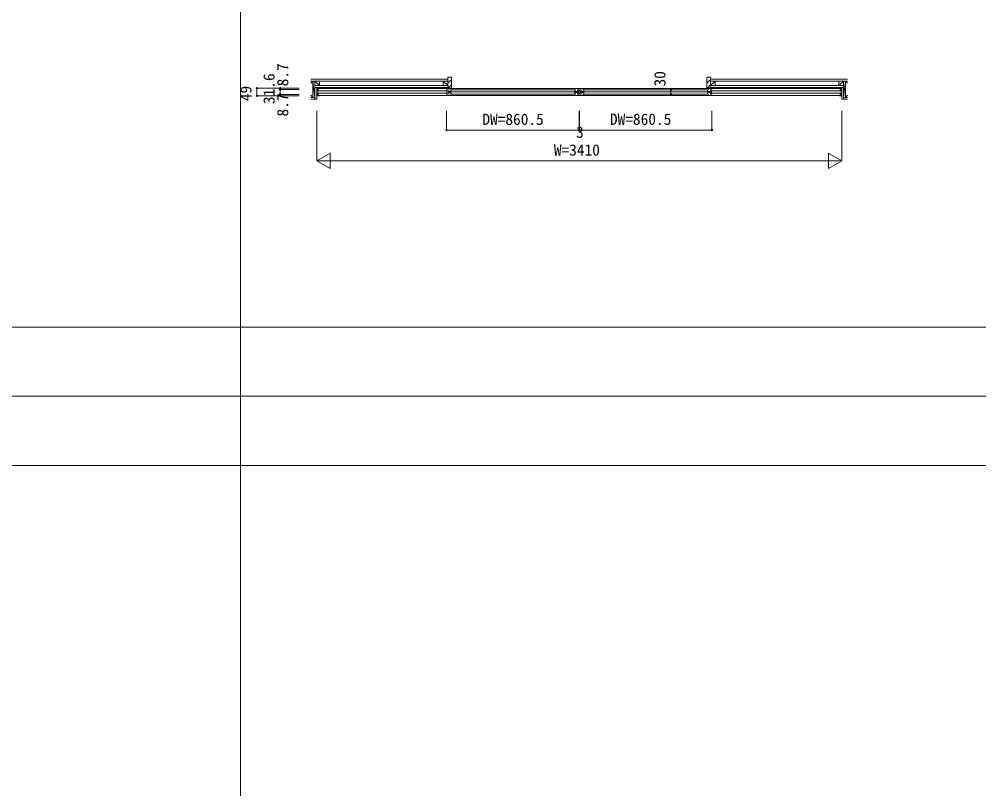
# Model space of a CAD drawing. Units: millimetres, scale not verified. Extents: x -21026 to 6475, y -14850 to 5150.
# Drawn here: x -6263 to -29, y -4850 to 150 of the extents above; entities that cross this region are included whole.
import ezdxf
from ezdxf.enums import TextEntityAlignment as Align

# ---------------------------------------------------------------- set-up
doc = ezdxf.new("R2010")
doc.units = ezdxf.units.MM
doc.header["$LTSCALE"] = 50
for name, color, linetype, lineweight in [('0-1_YKK_F1', 7, 'Continuous', 9), ('0-2_YKK_N1', 2, 'Continuous', 9), ('0-3_YKK_Z1', 7, 'Continuous', 9), ('0-5_YKK_B1', 4, 'Continuous', 9), ('0-7_YKK_B2', 5, 'Continuous', 9)]:
    doc.layers.add(name, color=color, linetype=linetype, lineweight=lineweight)
doc.styles.add('ＭＳ ゴシック', font='')
doc.styles.get('ＭＳ ゴシック').set_extended_font_data('MS Gothic')

msp = doc.modelspace()

# ---------------------------------------------------------------- linework, layer by layer
at = {"layer": '0-1_YKK_F1'}
for p, q in [((-4825, -14850), (-4825, 4650)), ((-21025, -1850), (5975, -1850)), ((-21025, -2300), (5975, -2300)), ((-21025, -2750), (5975, -2750))]:
    msp.add_line(p, q, dxfattribs=at)
at = {"layer": '0-2_YKK_N1'}
for p, q in [((-4443.48, -298.5), (-4718.48, -298.5)), ((-4568.48, -307.2), (-4568.48, -338.8)), ((-1904.36, -308), (-2029.36, -308)), ((-4443.48, -338.8), (-4568.48, -338.8)), ((-4568.48, -347.5), (-4568.48, -338.8)), ((-4330, -445.5), (-4330, -770.5)), ((-3487, -445.5), (-3487, -570.5)), ((-2626.5, -445.5), (-2626.5, -570.5)), ((-2623.5, -445.5), (-2623.5, -570.5)), ((-1763, -445.5), (-1763, -570.5)), ((-2626.5, -570.5), (-3487, -570.5)), ((-2626.5, -570.5), (-2623.5, -570.5)), ((-2623.5, -570.5), (-1763, -570.5)), ((-4243.4, -720.5), (-4243.4, -820.5)), ((-1006.6, -720.5), (-1006.6, -820.5)), ((-4330, -770.5), (-920, -770.5)), ((-920, -770.5), (-1006.6, -820.5))]:
    msp.add_line(p, q, dxfattribs=at)
for points in [[(-4443.48, -347.5), (-4718.48, -347.5), (-4718.48, -298.5)], [(-4443.48, -307.2), (-4568.48, -307.2), (-4568.48, -298.5)], [(-1904.36, -338), (-2029.36, -338), (-2029.36, -308)], [(-920, -445.5), (-920, -770.5), (-1006.6, -720.5)], [(-4243.4, -720.5), (-4330, -770.5), (-4243.4, -820.5)]]:
    msp.add_lwpolyline(points, dxfattribs=at)
for centre in [(-4718.48, -298.5), (-4568.48, -298.5), (-4568.48, -307.2), (-2029.36, -308), (-4718.48, -347.5), (-4568.48, -338.8), (-4568.48, -347.5), (-2029.36, -338), (-3487, -570.5), (-2626.5, -570.5), (-2623.5, -570.5), (-1763, -570.5)]:
    msp.add_circle(centre, 5, dxfattribs=at)
at = {"layer": '0-3_YKK_Z1'}
for p, q in [((-4368.48, -240.5), (-3478.5, -240.5)), ((-881.52, -240.5), (-1771.5, -240.5)), ((-4368.48, -253), (-3478.5, -253)), ((-4355, -253), (-4368.48, -266.48)), ((-4355, -253), (-4368.48, -253)), ((-4355, -253), (-4342.5, -253)), ((-4355, -358), (-4355, -253)), ((-4355, -358), (-4355, -253)), ((-4342.5, -253), (-4342.5, -370.5)), ((-4342.5, -253), (-4312.5, -253)), ((-4342.5, -281), (-3475.5, -281)), ((-4342.5, -293.5), (-3475.5, -293.5)), ((-4342.5, -293.5), (-4342.5, -370.5)), ((-4312.5, -253), (-4312.5, -281)), ((-3508.5, -253), (-3478.5, -253)), ((-3478.5, -253), (-3478.5, -281)), ((-907.5, -281), (-1774.5, -281)), ((-907.5, -293.5), (-1774.5, -293.5)), ((-881.52, -253), (-1771.5, -253)), ((-1771.5, -253), (-1771.5, -281)), ((-1741.5, -253), (-1771.5, -253)), ((-937.5, -253), (-937.5, -281)), ((-907.5, -253), (-937.5, -253)), ((-920, -293.5), (-920, -370.5)), ((-907.5, -253), (-907.5, -370.5)), ((-895, -253), (-907.5, -253)), ((-895, -253), (-881.52, -266.48)), ((-895, -253), (-881.52, -253)), ((-895, -358), (-895, -253)), ((-4368.48, -344.52), (-4355, -358)), ((-4368.48, -358), (-4342.5, -358)), ((-4368.48, -358), (-4355, -358)), ((-4368.48, -370.5), (-4342.5, -370.5)), ((-4330, -370.5), (-4342.5, -370.5)), ((-907.5, -370.5), (-920, -370.5)), ((-881.52, -358), (-907.5, -358)), ((-881.52, -370.5), (-907.5, -370.5)), ((-881.52, -344.52), (-895, -358)), ((-881.52, -358), (-895, -358))]:
    msp.add_line(p, q, dxfattribs=at)
for points in [[(-4355, -253), (-4342.5, -358), (-4355, -358)], [(-4342.5, -293.5), (-4330, -293.5), (-4330, -370.5)], [(-920, -293.5), (-907.5, -293.5), (-907.5, -370.5)]]:
    msp.add_lwpolyline(points, dxfattribs=at)
for points in [[(-4342.5, -281), (-4342.5, -253), (-4312.5, -281)], [(-3508.5, -281), (-3508.5, -253), (-3478.5, -281)], [(-1741.5, -281), (-1741.5, -253), (-1771.5, -281)], [(-907.5, -281), (-907.5, -253), (-937.5, -281)], [(-895, -358), (-895, -253), (-907.5, -358)]]:
    msp.add_lwpolyline(points, close=True, dxfattribs=at)
at = {"layer": '0-5_YKK_B1'}
for p, q in [((-4330, -298.5), (-4330, -308.4)), ((-4315, -298.5), (-4330, -298.5)), ((-4330, -308.4), (-4321, -308.4)), ((-4328.7, -300.5), (-4321, -300.5)), ((-4321, -300), (-4321, -318)), ((-4320, -300.5), (-930, -300.5)), ((-3487, -318), (-3487, -308)), ((-3487, -308), (-3477, -308)), ((-3477, -311), (-3477, -308)), ((-3475, -319), (-3477, -311)), ((-2646.5, -309.5), (-3467, -309.5)), ((-3459, -312.2), (-3457.95, -311.6)), ((-2654.5, -312.2), (-2655.55, -311.6)), ((-2638.5, -319), (-2636.5, -311)), ((-2636.5, -311), (-2636.5, -308)), ((-2626.5, -308), (-2636.5, -308)), ((-2626.5, -318), (-2626.5, -308)), ((-2623.5, -318), (-2623.5, -308)), ((-2623.5, -308), (-2613.5, -308)), ((-2613.5, -311), (-2613.5, -308)), ((-2611.5, -319), (-2613.5, -311)), ((-2603.5, -309.5), (-1783, -309.5)), ((-2595.5, -312.2), (-2594.45, -311.6)), ((-1791, -312.2), (-1792.05, -311.6)), ((-1775, -319), (-1773, -311)), ((-1773, -311), (-1773, -308)), ((-1763, -308), (-1773, -308)), ((-1763, -318), (-1763, -308)), ((-935, -298.5), (-920, -298.5)), ((-929, -300), (-929, -318)), ((-921.3, -300.5), (-929, -300.5)), ((-920, -308.4), (-929, -308.4)), ((-920, -298.5), (-920, -308.4)), ((-4330, -315.55), (-4330, -330.45)), ((-4321, -315.55), (-4330, -315.55)), ((-4330, -330.45), (-4321, -330.45)), ((-4330, -337.6), (-4330, -347.5)), ((-4321, -337.6), (-4330, -337.6)), ((-4330, -347.5), (-4315, -347.5)), ((-4328.7, -345.5), (-4321, -345.5)), ((-4323.4, -319.25), (-4323.4, -315.55)), ((-4323.4, -326.75), (-4323.4, -330.45)), ((-4321, -328), (-4321, -346)), ((-3487.2, -314.5), (-4320, -314.5)), ((-4320, -331.5), (-3487.2, -331.5)), ((-4320, -345.5), (-930, -345.5)), ((-3484.5, -316.3), (-3487, -316.3)), ((-3487, -338), (-3487, -328)), ((-3484.5, -329.7), (-3487, -329.7)), ((-3477, -338), (-3487, -338)), ((-3484.5, -319.2), (-3484.5, -316.3)), ((-3484.5, -318.4), (-3482.2, -318.4)), ((-3484.5, -326.8), (-3484.5, -329.7)), ((-3482.2, -327.6), (-3484.5, -327.6)), ((-3482.2, -318.4), (-3482.2, -327.6)), ((-3477, -335), (-3475, -327)), ((-3477, -338), (-3477, -335)), ((-3459, -319), (-3475, -319)), ((-3475, -327), (-3459, -327)), ((-2646.5, -336.5), (-3467, -336.5)), ((-3466, -327), (-3466, -319)), ((-2649, -323), (-3464.5, -323)), ((-3459, -320.7), (-3459, -312.2)), ((-3459, -333.8), (-3459, -325.3)), ((-3457.95, -334.4), (-3459, -333.8)), ((-2655.55, -334.4), (-2654.5, -333.8)), ((-2654.5, -320.7), (-2654.5, -312.2)), ((-2654.5, -319), (-2638.5, -319)), ((-2654.5, -333.8), (-2654.5, -325.3)), ((-2638.5, -327), (-2654.5, -327)), ((-2647.5, -327), (-2647.5, -319)), ((-2636.5, -335), (-2638.5, -327)), ((-2636.5, -338), (-2636.5, -335)), ((-2636.5, -338), (-2626.5, -338)), ((-2631.3, -318.4), (-2631.3, -327.6)), ((-2629, -318.4), (-2631.3, -318.4)), ((-2631.3, -327.6), (-2629, -327.6)), ((-2629, -316.3), (-2626.5, -316.3)), ((-2629, -319.2), (-2629, -316.3)), ((-2629, -326.8), (-2629, -329.7)), ((-2629, -329.7), (-2626.5, -329.7)), ((-2626.5, -338), (-2626.5, -328)), ((-2621, -316.3), (-2623.5, -316.3)), ((-2623.5, -338), (-2623.5, -328)), ((-2621, -329.7), (-2623.5, -329.7)), ((-2613.5, -338), (-2623.5, -338)), ((-2621, -319.2), (-2621, -316.3)), ((-2621, -318.4), (-2618.7, -318.4)), ((-2621, -326.8), (-2621, -329.7)), ((-2618.7, -327.6), (-2621, -327.6)), ((-2618.7, -318.4), (-2618.7, -327.6)), ((-2613.5, -335), (-2611.5, -327)), ((-2613.5, -338), (-2613.5, -335)), ((-2595.5, -319), (-2611.5, -319)), ((-2611.5, -327), (-2595.5, -327)), ((-2603.5, -336.5), (-1783, -336.5)), ((-2602.5, -327), (-2602.5, -319)), ((-2601, -323), (-1785.5, -323)), ((-2595.5, -320.7), (-2595.5, -312.2)), ((-2595.5, -333.8), (-2595.5, -325.3)), ((-2594.45, -334.4), (-2595.5, -333.8)), ((-1792.05, -334.4), (-1791, -333.8)), ((-1791, -320.7), (-1791, -312.2)), ((-1791, -319), (-1775, -319)), ((-1791, -333.8), (-1791, -325.3)), ((-1775, -327), (-1791, -327)), ((-1784, -327), (-1784, -319)), ((-1773, -335), (-1775, -327)), ((-1773, -338), (-1773, -335)), ((-1773, -338), (-1763, -338)), ((-1767.8, -318.4), (-1767.8, -327.6)), ((-1765.5, -318.4), (-1767.8, -318.4)), ((-1767.8, -327.6), (-1765.5, -327.6)), ((-1765.5, -316.3), (-1763, -316.3)), ((-1765.5, -319.2), (-1765.5, -316.3)), ((-1765.5, -326.8), (-1765.5, -329.7)), ((-1765.5, -329.7), (-1763, -329.7)), ((-1763, -338), (-1763, -328)), ((-1762.8, -314.5), (-930, -314.5)), ((-930, -331.5), (-1762.8, -331.5)), ((-920, -347.5), (-935, -347.5)), ((-929, -315.55), (-920, -315.55)), ((-929, -328), (-929, -346)), ((-920, -330.45), (-929, -330.45)), ((-929, -337.6), (-920, -337.6)), ((-921.3, -345.5), (-929, -345.5)), ((-926.6, -319.25), (-926.6, -315.55)), ((-926.6, -326.75), (-926.6, -330.45)), ((-920, -315.55), (-920, -330.45)), ((-920, -337.6), (-920, -347.5))]:
    msp.add_line(p, q, dxfattribs=at)
at = {"layer": '0-7_YKK_B2'}
for p, q in [((-3478.5, -227.5), (-3478.5, -280.5)), ((-3456.5, -227.5), (-3478.5, -227.5)), ((-3478.5, -230.55), (-3475.45, -227.5)), ((-3478.5, -265.9), (-3454.5, -241.9)), ((-3454.5, -298.5), (-3454.5, -229.5)), ((-1795.5, -230.54), (-1792.46, -227.5)), ((-1795.5, -298.5), (-1795.5, -229.5)), ((-1795.5, -265.89), (-1771.5, -241.89)), ((-1793.5, -227.5), (-1771.5, -227.5)), ((-1771.5, -227.5), (-1771.5, -280.5)), ((-3475.5, -280.5), (-3478.5, -280.5)), ((-3478.5, -294.22), (-3477.78, -293.5)), ((-3478.5, -293.5), (-3475.5, -293.5)), ((-3475.74, -298.5), (-3454.5, -277.26)), ((-3475.5, -293.5), (-3475.5, -280.5)), ((-3454.53, -298.5), (-3454.5, -298.47)), ((-1792.75, -298.5), (-1771.5, -277.25)), ((-1774.5, -280.5), (-1771.5, -280.5)), ((-1774.5, -293.5), (-1774.5, -280.5)), ((-1771.5, -293.5), (-1774.5, -293.5)), ((-1771.54, -298.5), (-1771.5, -298.46))]:
    msp.add_line(p, q, dxfattribs=at)
for points in [[(-3478.5, -293.5), (-3478.5, -298.5), (-3454.5, -298.5)], [(-1771.5, -293.5), (-1771.5, -298.5), (-1795.5, -298.5)]]:
    msp.add_lwpolyline(points, dxfattribs=at)
for centre, start, end in [((-3456.5, -229.5), 0, 90), ((-1793.5, -229.5), 90, 180)]:
    msp.add_arc(centre, 2, start, end, dxfattribs=at)

# ---------------------------------------------------------------- texts
at = {"layer": '0-2_YKK_N1', "color": 4, "style": 'ＭＳ ゴシック'}
for s, p in [('8.7', (-4493.03, -286.38)), ('31.6', (-4581.99, -401.57)), ('30', (-2042.87, -287.12)), ('49', (-4731.99, -382.98)), ('8.7', (-4493.03, -482.5))]:
    msp.add_text(s, height=73.31, rotation=90, dxfattribs=at).set_placement(p, align=Align.BOTTOM_LEFT)
for s, p in [('DW=860.5', (-3254.3, -558.5)), ('DW=860.5', (-2425.7, -558.5)), ('3', (-2645.31, -642.8)), ('W=3410', (-2789.88, -758.5))]:
    msp.add_text(s, height=73.31, dxfattribs=at).set_placement(p, align=Align.BOTTOM_LEFT)

doc.saveas('drawing.dxf')
